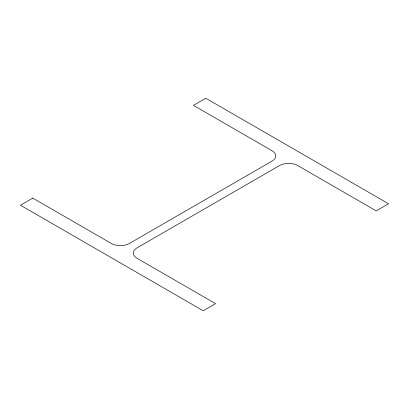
<?xml version="1.0" encoding="UTF-8"?>
<svg xmlns="http://www.w3.org/2000/svg" width="409" height="409" viewBox="0 0 409 409"><rect width="100%" height="100%" fill="white"/><g stroke="black" fill="none" stroke-linecap="round" stroke-linejoin="round"><path stroke-width="0.61" d="M32.781 198.114L20.45 205.231L203.232 310.758L215.563 303.642L137.046 258.309A12.822 7.403 0 0 1 137.046 247.844L279.572 165.553A12.822 7.403 0 0 1 297.706 165.553L376.219 210.886L388.55 203.769L205.768 98.242L193.437 105.358L271.954 150.691A12.822 7.403 0 0 1 271.954 161.156L129.428 243.447A12.822 7.403 0 0 1 111.294 243.447L32.781 198.114"/></g></svg>
